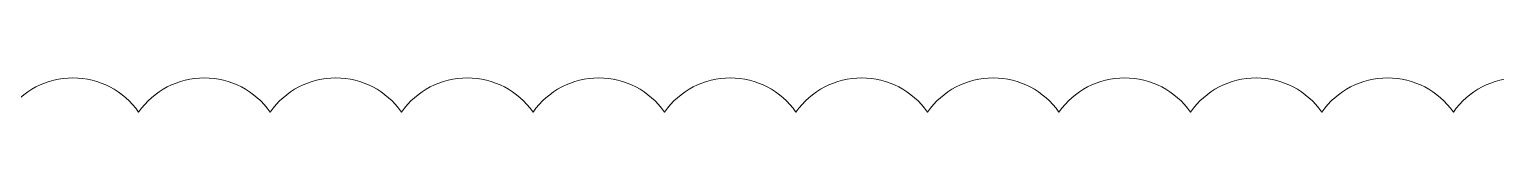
# Model space of a CAD drawing. Header units: millimetres. Extents: x -547695 to 905972, y -1055718 to 167349.
# Drawn here: x -516034.3 to -515725.8, y -1037356.2 to -1037348.9 of the extents above; entities that cross this region are included whole.
import ezdxf

# ---------------------------------------------------------------- set-up
doc = ezdxf.new("R2010")
doc.units = ezdxf.units.MM
doc.layers.add('View-XTD-CT Cua$0$View-XĐL-CT Cửa$0$KT-NetThay', color=7, linetype='Continuous', lineweight=18)

# ---------------------------------------------------------------- blocks, each defined once
blk = doc.blocks.new('View-XTD-CT Cua$0$View-XĐL-CT Cửa$0$A$C77827696')
at = {"layer": 'View-XTD-CT Cua$0$View-XĐL-CT Cửa$0$KT-NetThay'}
blk.add_lwpolyline([(-3966.76, 1071.54, -0.520567), (-3947.55, 1071.54, -0.520567), (-3928.34, 1071.54, -0.520567), (-3909.13, 1071.54, -0.520567), (-3889.92, 1071.54, -0.520567), (-3870.71, 1071.54, -0.520567), (-3851.5, 1071.54, -0.520567), (-3832.29, 1071.54, -0.520567), (-3813.08, 1071.54, -0.520567), (-3793.87, 1071.54, -0.520567), (-3774.66, 1071.54, -0.520567), (-3755.45, 1071.54, -0.520567), (-3736.24, 1071.54, -0.520567), (-3717.03, 1071.54, -0.520567)], format="xyb", dxfattribs=at)

msp = doc.modelspace()

# ---------------------------------------------------------------- block references
at = {"layer": 'View-XTD-CT Cua$0$View-XĐL-CT Cửa$0$KT-NetThay', "xscale": 1.44, "yscale": 1.44, "zscale": 1.44}
msp.add_blockref('View-XTD-CT Cua$0$View-XĐL-CT Cửa$0$A$C77827696', (-510354.47, -1038899.17), dxfattribs=at)

doc.saveas('drawing.dxf')
